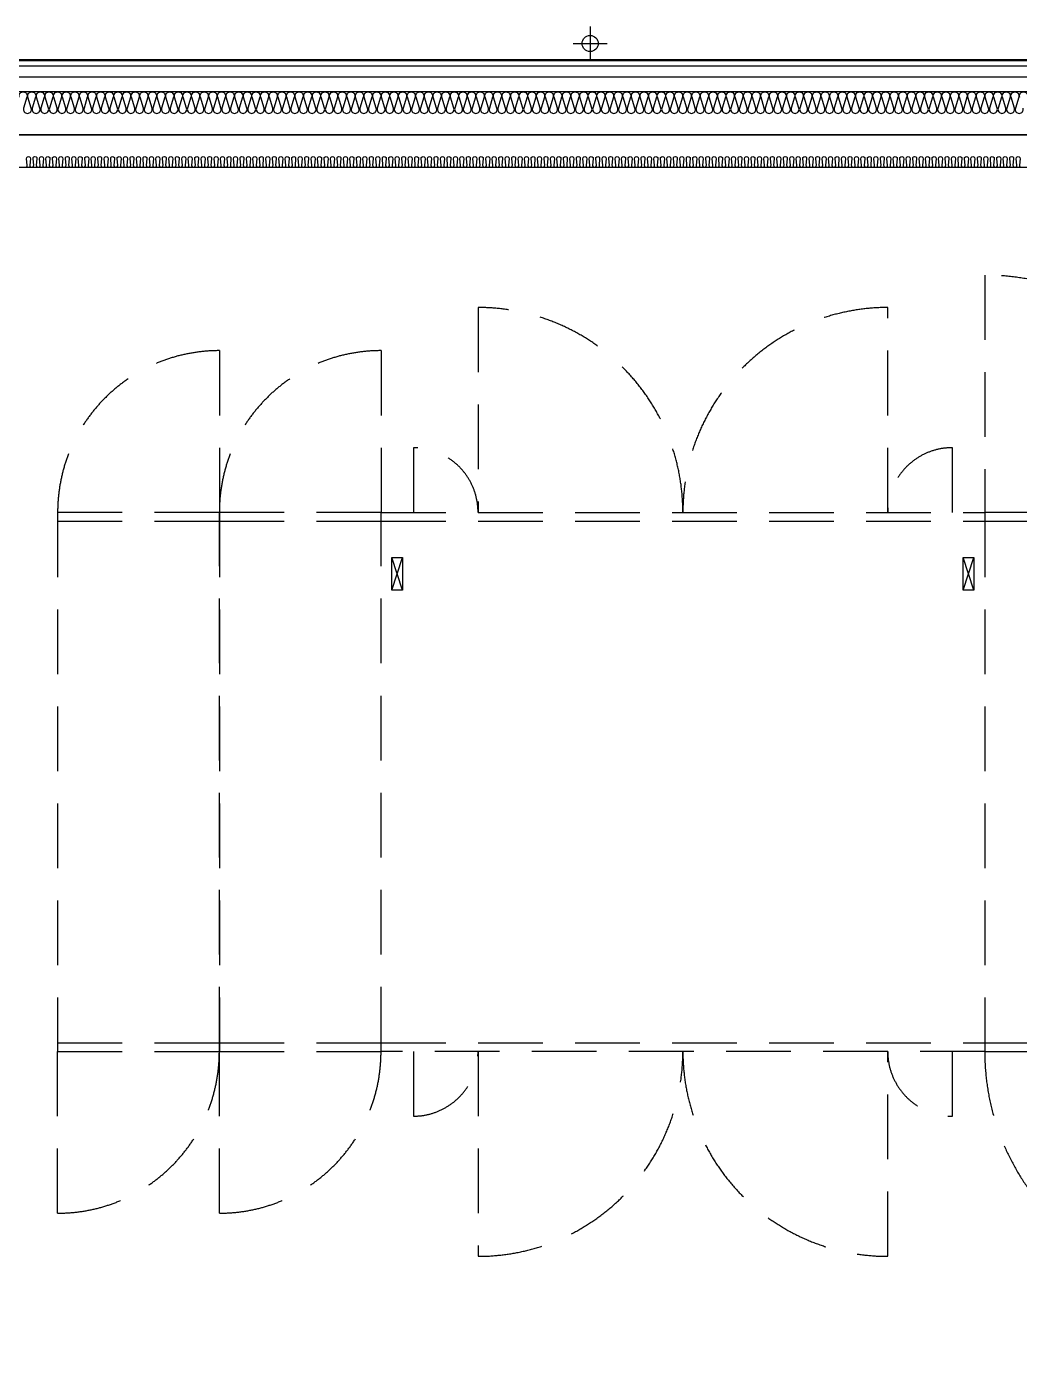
# Model space of a CAD drawing. Header units: millimetres. Extents: x -95754 to 177808, y 34455 to 149960.
# Drawn here: x 124959 to 129565, y 117373 to 123508 of the extents above; entities that cross this region are included whole.
import ezdxf

# ---------------------------------------------------------------- set-up
doc = ezdxf.new("R2010")
doc.units = ezdxf.units.MM
doc.header["$LTSCALE"] = 300
doc.linetypes.add('H1', pattern=[1.5, 1, -0.5])
for name, color, linetype in [('------00 Switch Gear', 8, 'Continuous'), ('A-ETC-전기', 253, 'H1'), ('A-지붕바닥', 251, 'Continuous'), ('A-하지철물', 55, 'Continuous'), ('ISL', 251, 'Continuous'), ('복합판넬', 6, 'Continuous'), ('우수계획', 7, 'Continuous')]:
    doc.layers.add(name, color=color, linetype=linetype)
doc.layers.add('A-ETC-AREA', color=21, linetype='Continuous', plot=False)

# ---------------------------------------------------------------- blocks, each defined once
blk = doc.blocks.new('A$C4ff37237')
at = {"layer": '우수계획', "color": 1}
for p, q in [((79.2, 158.3, 0), (79.2, 0, 0)), ((0, 79.2, 0), (158.3, 79.2, 0))]:
    blk.add_line(p, q, dxfattribs=at)
at = {"layer": '우수계획', "color": 6, "lineweight": -3}
blk.add_circle((79.2, 79.2, 0), 37.5, dxfattribs=at)
blk = doc.blocks.new('1100X2500')
at = {"layer": 'A-ETC-전기'}
for p, q in [((-2460, 1100), (-2460, 0)), ((1100, 1100), (-42, 1100)), ((-40, 1100), (-40, 0)), ((-3600, 0), (-2458, 0))]:
    blk.add_line(p, q, dxfattribs=at)
at = {"layer": 'A-ETC-전기', "elevation": 0}
blk.add_lwpolyline([(-2500, 1100), (-2500, 0), (0, 0), (0, 1100)], close=True, dxfattribs=at)
at = {"layer": 'A-ETC-전기'}
for centre, start, end in [((-2500, 0), 90, 180), ((0, 1100), 270, 0)]:
    blk.add_arc(centre, 1100, start, end, dxfattribs=at)
blk = doc.blocks.new('750X2500')
at = {"layer": 'A-ETC-전기'}
for p, q in [((-3250, 750), (-2458, 750)), ((-2460, 750), (-2460, 0)), ((-40, 750), (-40, 0)), ((750, 0), (-42, 0))]:
    blk.add_line(p, q, dxfattribs=at)
blk.add_lwpolyline([(-2500, 750), (-2500, 0), (0, 0), (0, 750)], close=True, dxfattribs=at)
for centre, start, end in [((-2500, 750), 180, 270), ((0, 0), 0, 90)]:
    blk.add_arc(centre, 750, start, end, dxfattribs=at)

msp = doc.modelspace()

# ---------------------------------------------------------------- linework, layer by layer
at = {"layer": 'A-ETC-AREA'}
for points in [[(109303.6, 107505), (145803.6, 107505), (145803.6, 123005), (109303.6, 123005)], [(109303.6, 123005), (136703.6, 123005), (136703.6, 111105), (109303.6, 111105)]]:
    msp.add_lwpolyline(points, close=True, dxfattribs=at)
at = {"layer": 'A-ETC-전기'}
for p, q in [((126603.6, 121214.8), (129403.6, 121214.8)), ((126653.6, 120894.8), (126703.6, 121044.8)), ((126703.6, 120894.8), (126653.6, 121044.8)), ((129303.6, 120894.8), (129353.6, 121044.8)), ((129353.6, 120894.8), (129303.6, 121044.8)), ((126603.6, 118794.8), (129403.6, 118794.8))]:
    msp.add_line(p, q, dxfattribs=at)
at = {"layer": 'A-ETC-전기', "elevation": 0}
for points in [[(129253.6, 121254.8), (129253.6, 121554.8, 0.414214), (128953.6, 121254.8), (128953.6, 122204.8, 0.414214), (128003.6, 121254.8, 0.414214), (127053.6, 122204.8), (127053.6, 121254.8, 0.414214), (126753.6, 121554.8), (126753.6, 121254.8)], [(126753.6, 118754.8), (126753.6, 118454.8, 0.414214), (127053.6, 118754.8), (127053.6, 117804.8, 0.414214), (128003.6, 118754.8, 0.414214), (128953.6, 117804.8), (128953.6, 118754.8, 0.414214), (129253.6, 118454.8), (129253.6, 118754.8)]]:
    msp.add_lwpolyline(points, format="xyb", dxfattribs=at)
for points in [[(126603.6, 121254.8), (129403.6, 121254.8), (129403.6, 118754.8), (126603.6, 118754.8)], [(126653.6, 121044.8), (126703.6, 121044.8), (126703.6, 120894.8), (126653.6, 120894.8)], [(129303.6, 121044.8), (129353.6, 121044.8), (129353.6, 120894.8), (129303.6, 120894.8)]]:
    msp.add_lwpolyline(points, close=True, dxfattribs=at)
at = {"layer": 'A-하지철물'}
for points in [[(108983.6, 122950), (108983.6, 123325), (131898.6, 123325)], [(109033.6, 122950), (109033.6, 123275), (131898.6, 123275)]]:
    msp.add_lwpolyline(points, dxfattribs=at)
at = {"layer": 'ISL', "elevation": 0}
for points in [[(131948.6, 123205), (109103.6, 123205)], [(109453.6, 118665), (109453.6, 122855), (112753.6, 122855), (112753.6, 122355), (113553.6, 122355), (113553.6, 122855), (121303.6, 122855), (121303.6, 121855), (123853.6, 121855), (123853.6, 122355), (124353.6, 122355), (124353.6, 122855), (134353.6, 122855), (134353.6, 122355), (135153.6, 122355), (135153.6, 122855), (136553.6, 122855), (136553.6, 118455)]]:
    msp.add_lwpolyline(points, dxfattribs=at)
for points in [[(124925.9, 123180.8, -1.372593), (124961.3, 123180.8), (124945.9, 123129.3, 0.509267), (124963.6, 123105, 0.509267), (124981.3, 123129.3), (124965.9, 123180.8, -1.372593), (125001.3, 123180.8), (124985.9, 123129.3, 0.509267), (125003.6, 123105, 0.509267), (125021.3, 123129.3), (125005.9, 123180.8, -1.372593), (125041.3, 123180.8), (125025.9, 123129.3, 0.509267), (125043.6, 123105, 0.509267), (125061.3, 123129.3), (125045.9, 123180.8, -1.372593), (125081.3, 123180.8), (125065.9, 123129.3, 0.509267), (125083.6, 123105, 0.509267), (125101.3, 123129.3), (125085.9, 123180.8, -1.372593), (125121.3, 123180.8), (125105.9, 123129.3, 0.509267), (125123.6, 123105, 0.509267), (125141.3, 123129.3), (125125.9, 123180.8, -1.372593), (125161.3, 123180.8), (125145.9, 123129.3, 0.509267), (125163.6, 123105, 0.509267), (125181.3, 123129.3), (125165.9, 123180.8, -1.372593), (125201.3, 123180.8), (125185.9, 123129.3, 0.509267), (125203.6, 123105, 0.509267), (125221.3, 123129.3), (125205.9, 123180.8, -1.372593), (125241.3, 123180.8), (125225.9, 123129.3, 0.509267), (125243.6, 123105, 0.509267), (125261.3, 123129.3), (125245.9, 123180.8, -1.372593), (125281.3, 123180.8), (125265.9, 123129.3, 0.509267), (125283.6, 123105, 0.509267), (125301.3, 123129.3), (125285.9, 123180.8, -1.372593), (125321.3, 123180.8), (125305.9, 123129.3, 0.509267), (125323.6, 123105, 0.509267), (125341.3, 123129.3), (125325.9, 123180.8, -1.372593), (125361.3, 123180.8), (125345.9, 123129.3, 0.509267), (125363.6, 123105, 0.509267), (125381.3, 123129.3), (125365.9, 123180.8, -1.372593), (125401.3, 123180.8), (125385.9, 123129.3, 0.509267), (125403.6, 123105, 0.509267), (125421.3, 123129.3), (125405.9, 123180.8, -1.372593), (125441.3, 123180.8), (125425.9, 123129.3, 0.509267), (125443.6, 123105, 0.509267), (125461.3, 123129.3), (125445.9, 123180.8, -1.372593), (125481.3, 123180.8), (125465.9, 123129.3, 0.509267), (125483.6, 123105, 0.509267), (125501.3, 123129.3), (125485.9, 123180.8, -1.372593), (125521.3, 123180.8), (125505.9, 123129.3, 0.509267), (125523.6, 123105, 0.509267), (125541.3, 123129.3), (125525.9, 123180.8, -1.372593), (125561.3, 123180.8), (125545.9, 123129.3, 0.509267), (125563.6, 123105, 0.509267), (125581.3, 123129.3), (125565.9, 123180.8, -1.372593), (125601.3, 123180.8), (125585.9, 123129.3, 0.509267), (125603.6, 123105, 0.509267), (125621.3, 123129.3), (125605.9, 123180.8, -1.372593), (125641.3, 123180.8), (125625.9, 123129.3, 0.509267), (125643.6, 123105, 0.509267), (125661.3, 123129.3), (125645.9, 123180.8, -1.372593), (125681.3, 123180.8), (125665.9, 123129.3, 0.509267), (125683.6, 123105, 0.509267), (125701.3, 123129.3), (125685.9, 123180.8, -1.372593), (125721.3, 123180.8), (125705.9, 123129.3, 0.509267), (125723.6, 123105, 0.509267), (125741.3, 123129.3), (125725.9, 123180.8, -1.372593), (125761.3, 123180.8), (125745.9, 123129.3, 0.509267), (125763.6, 123105, 0.509267), (125781.3, 123129.3), (125765.9, 123180.8, -1.372593), (125801.3, 123180.8), (125785.9, 123129.3, 0.509267), (125803.6, 123105, 0.509267), (125821.3, 123129.3), (125805.9, 123180.8, -1.372593), (125841.3, 123180.8), (125825.9, 123129.3, 0.509267), (125843.6, 123105, 0.509267), (125861.3, 123129.3), (125845.9, 123180.8, -1.372593), (125881.3, 123180.8), (125865.9, 123129.3, 0.509267), (125883.6, 123105, 0.509267), (125901.3, 123129.3), (125885.9, 123180.8, -1.372593), (125921.3, 123180.8), (125905.9, 123129.3, 0.509267), (125923.6, 123105, 0.509267), (125941.3, 123129.3), (125925.9, 123180.8, -1.372593), (125961.3, 123180.8), (125945.9, 123129.3, 0.509267), (125963.6, 123105, 0.509267), (125981.3, 123129.3), (125965.9, 123180.8, -1.372593), (126001.3, 123180.8), (125985.9, 123129.3, 0.509267), (126003.6, 123105, 0.509267), (126021.3, 123129.3), (126005.9, 123180.8, -1.372593), (126041.3, 123180.8), (126025.9, 123129.3, 0.509267), (126043.6, 123105, 0.509267), (126061.3, 123129.3), (126045.9, 123180.8, -1.372593), (126081.3, 123180.8), (126065.9, 123129.3, 0.509267), (126083.6, 123105, 0.509267), (126101.3, 123129.3), (126085.9, 123180.8, -1.372593), (126121.3, 123180.8), (126105.9, 123129.3, 0.509267), (126123.6, 123105, 0.509267), (126141.3, 123129.3), (126125.9, 123180.8, -1.372593), (126161.3, 123180.8), (126145.9, 123129.3, 0.509267), (126163.6, 123105, 0.509267), (126181.3, 123129.3), (126165.9, 123180.8, -1.372593), (126201.3, 123180.8), (126185.9, 123129.3, 0.509267), (126203.6, 123105, 0.509267), (126221.3, 123129.3), (126205.9, 123180.8, -1.372593), (126241.3, 123180.8), (126225.9, 123129.3, 0.509267), (126243.6, 123105, 0.509267), (126261.3, 123129.3), (126245.9, 123180.8, -1.372593), (126281.3, 123180.8), (126265.9, 123129.3, 0.509267), (126283.6, 123105, 0.509267), (126301.3, 123129.3), (126285.9, 123180.8, -1.372593), (126321.3, 123180.8), (126305.9, 123129.3, 0.509267), (126323.6, 123105, 0.509267), (126341.3, 123129.3), (126325.9, 123180.8, -1.372593), (126361.3, 123180.8), (126345.9, 123129.3, 0.509267), (126363.6, 123105, 0.509267), (126381.3, 123129.3), (126365.9, 123180.8, -1.372593), (126401.3, 123180.8), (126385.9, 123129.3, 0.509267), (126403.6, 123105, 0.509267), (126421.3, 123129.3), (126405.9, 123180.8, -1.372593), (126441.3, 123180.8), (126425.9, 123129.3, 0.509267), (126443.6, 123105, 0.509267), (126461.3, 123129.3), (126445.9, 123180.8, -1.372593), (126481.3, 123180.8), (126465.9, 123129.3, 0.509267), (126483.6, 123105, 0.509267), (126501.3, 123129.3), (126485.9, 123180.8, -1.372593), (126521.3, 123180.8), (126505.9, 123129.3, 0.509267), (126523.6, 123105, 0.509267), (126541.3, 123129.3), (126525.9, 123180.8, -1.372593), (126561.3, 123180.8), (126545.9, 123129.3, 0.509267), (126563.6, 123105, 0.509267), (126581.3, 123129.3), (126565.9, 123180.8, -1.372593), (126601.3, 123180.8), (126585.9, 123129.3, 0.509267), (126603.6, 123105, 0.509267), (126621.3, 123129.3), (126605.9, 123180.8, -1.372593), (126641.3, 123180.8), (126625.9, 123129.3, 0.509267), (126643.6, 123105, 0.509267), (126661.3, 123129.3), (126645.9, 123180.8, -1.372593), (126681.3, 123180.8), (126665.9, 123129.3, 0.509267), (126683.6, 123105, 0.509267), (126701.3, 123129.3), (126685.9, 123180.8, -1.372593), (126721.3, 123180.8), (126705.9, 123129.3, 0.509267), (126723.6, 123105, 0.509267), (126741.3, 123129.3), (126725.9, 123180.8, -1.372593), (126761.3, 123180.8), (126745.9, 123129.3, 0.509267), (126763.6, 123105, 0.509267), (126781.3, 123129.3), (126765.9, 123180.8, -1.372593), (126801.3, 123180.8), (126785.9, 123129.3, 0.509267), (126803.6, 123105, 0.509267), (126821.3, 123129.3), (126805.9, 123180.8, -1.372593), (126841.3, 123180.8), (126825.9, 123129.3, 0.509267), (126843.6, 123105, 0.509267), (126861.3, 123129.3), (126845.9, 123180.8, -1.372593), (126881.3, 123180.8), (126865.9, 123129.3, 0.509267), (126883.6, 123105, 0.509267), (126901.3, 123129.3), (126885.9, 123180.8, -1.372593), (126921.3, 123180.8), (126905.9, 123129.3, 0.509267), (126923.6, 123105, 0.509267), (126941.3, 123129.3), (126925.9, 123180.8, -1.372593), (126961.3, 123180.8), (126945.9, 123129.3, 0.509267), (126963.6, 123105, 0.509267), (126981.3, 123129.3), (126965.9, 123180.8, -1.372593), (127001.3, 123180.8), (126985.9, 123129.3, 0.509267), (127003.6, 123105, 0.509267), (127021.3, 123129.3), (127005.9, 123180.8, -1.372593), (127041.3, 123180.8), (127025.9, 123129.3, 0.509267), (127043.6, 123105, 0.509267), (127061.3, 123129.3), (127045.9, 123180.8, -1.372593), (127081.3, 123180.8), (127065.9, 123129.3, 0.509267), (127083.6, 123105, 0.509267), (127101.3, 123129.3), (127085.9, 123180.8, -1.372593), (127121.3, 123180.8), (127105.9, 123129.3, 0.509267), (127123.6, 123105, 0.509267), (127141.3, 123129.3), (127125.9, 123180.8, -1.372593), (127161.3, 123180.8), (127145.9, 123129.3, 0.509267), (127163.6, 123105, 0.509267), (127181.3, 123129.3), (127165.9, 123180.8, -1.372593), (127201.3, 123180.8), (127185.9, 123129.3, 0.509267), (127203.6, 123105, 0.509267), (127221.3, 123129.3), (127205.9, 123180.8, -1.372593), (127241.3, 123180.8), (127225.9, 123129.3, 0.509267), (127243.6, 123105, 0.509267), (127261.3, 123129.3), (127245.9, 123180.8, -1.372593), (127281.3, 123180.8), (127265.9, 123129.3, 0.509267), (127283.6, 123105, 0.509267), (127301.3, 123129.3), (127285.9, 123180.8, -1.372593), (127321.3, 123180.8), (127305.9, 123129.3, 0.509267), (127323.6, 123105, 0.509267), (127341.3, 123129.3), (127325.9, 123180.8, -1.372593), (127361.3, 123180.8), (127345.9, 123129.3, 0.509267), (127363.6, 123105, 0.509267), (127381.3, 123129.3), (127365.9, 123180.8, -1.372593), (127401.3, 123180.8), (127385.9, 123129.3, 0.509267), (127403.6, 123105, 0.509267), (127421.3, 123129.3), (127405.9, 123180.8, -1.372593), (127441.3, 123180.8), (127425.9, 123129.3, 0.509267), (127443.6, 123105, 0.509267), (127461.3, 123129.3), (127445.9, 123180.8, -1.372593), (127481.3, 123180.8), (127465.9, 123129.3, 0.509267), (127483.6, 123105, 0.509267), (127501.3, 123129.3), (127485.9, 123180.8, -1.372593), (127521.3, 123180.8), (127505.9, 123129.3, 0.509267), (127523.6, 123105, 0.509267), (127541.3, 123129.3), (127525.9, 123180.8, -1.372593), (127561.3, 123180.8), (127545.9, 123129.3, 0.509267), (127563.6, 123105, 0.509267), (127581.3, 123129.3), (127565.9, 123180.8, -1.372593), (127601.3, 123180.8), (127585.9, 123129.3, 0.509267), (127603.6, 123105, 0.509267), (127621.3, 123129.3), (127605.9, 123180.8, -1.372593), (127641.3, 123180.8), (127625.9, 123129.3, 0.509267), (127643.6, 123105, 0.509267), (127661.3, 123129.3), (127645.9, 123180.8, -1.372593), (127681.3, 123180.8), (127665.9, 123129.3, 0.509267), (127683.6, 123105, 0.509267), (127701.3, 123129.3), (127685.9, 123180.8, -1.372593), (127721.3, 123180.8), (127705.9, 123129.3, 0.509267), (127723.6, 123105, 0.509267), (127741.3, 123129.3), (127725.9, 123180.8, -1.372593), (127761.3, 123180.8), (127745.9, 123129.3, 0.509267), (127763.6, 123105, 0.509267), (127781.3, 123129.3), (127765.9, 123180.8, -1.372593), (127801.3, 123180.8), (127785.9, 123129.3, 0.509267), (127803.6, 123105, 0.509267), (127821.3, 123129.3), (127805.9, 123180.8, -1.372593), (127841.3, 123180.8), (127825.9, 123129.3, 0.509267), (127843.6, 123105, 0.509267), (127861.3, 123129.3), (127845.9, 123180.8, -1.372593), (127881.3, 123180.8), (127865.9, 123129.3, 0.509267), (127883.6, 123105, 0.509267), (127901.3, 123129.3), (127885.9, 123180.8, -1.372593), (127921.3, 123180.8), (127905.9, 123129.3, 0.509267), (127923.6, 123105, 0.509267), (127941.3, 123129.3), (127925.9, 123180.8, -1.372593), (127961.3, 123180.8), (127945.9, 123129.3, 0.509267), (127963.6, 123105, 0.509267), (127981.3, 123129.3), (127965.9, 123180.8, -1.372593), (128001.3, 123180.8), (127985.9, 123129.3, 0.509267), (128003.6, 123105, 0.509267), (128021.3, 123129.3), (128005.9, 123180.8, -1.372593), (128041.3, 123180.8), (128025.9, 123129.3, 0.509267), (128043.6, 123105, 0.509267), (128061.3, 123129.3), (128045.9, 123180.8, -1.372593), (128081.3, 123180.8), (128065.9, 123129.3, 0.509267), (128083.6, 123105, 0.509267), (128101.3, 123129.3), (128085.9, 123180.8, -1.372593), (128121.3, 123180.8), (128105.9, 123129.3, 0.509267), (128123.6, 123105, 0.509267), (128141.3, 123129.3), (128125.9, 123180.8, -1.372593), (128161.3, 123180.8), (128145.9, 123129.3, 0.509267), (128163.6, 123105, 0.509267), (128181.3, 123129.3), (128165.9, 123180.8, -1.372593), (128201.3, 123180.8), (128185.9, 123129.3, 0.509267), (128203.6, 123105, 0.509267), (128221.3, 123129.3), (128205.9, 123180.8, -1.372593), (128241.3, 123180.8), (128225.9, 123129.3, 0.509267), (128243.6, 123105, 0.509267), (128261.3, 123129.3), (128245.9, 123180.8, -1.372593), (128281.3, 123180.8), (128265.9, 123129.3, 0.509267), (128283.6, 123105, 0.509267), (128301.3, 123129.3), (128285.9, 123180.8, -1.372593), (128321.3, 123180.8), (128305.9, 123129.3, 0.509267), (128323.6, 123105, 0.509267), (128341.3, 123129.3), (128325.9, 123180.8, -1.372593), (128361.3, 123180.8), (128345.9, 123129.3, 0.509267), (128363.6, 123105, 0.509267), (128381.3, 123129.3), (128365.9, 123180.8, -1.372593), (128401.3, 123180.8), (128385.9, 123129.3, 0.509267), (128403.6, 123105, 0.509267), (128421.3, 123129.3), (128405.9, 123180.8, -1.372593), (128441.3, 123180.8), (128425.9, 123129.3, 0.509267), (128443.6, 123105, 0.509267), (128461.3, 123129.3), (128445.9, 123180.8, -1.372593), (128481.3, 123180.8), (128465.9, 123129.3, 0.509267), (128483.6, 123105, 0.509267), (128501.3, 123129.3), (128485.9, 123180.8, -1.372593), (128521.3, 123180.8), (128505.9, 123129.3, 0.509267), (128523.6, 123105, 0.509267), (128541.3, 123129.3), (128525.9, 123180.8, -1.372593), (128561.3, 123180.8), (128545.9, 123129.3, 0.509267), (128563.6, 123105, 0.509267), (128581.3, 123129.3), (128565.9, 123180.8, -1.372593), (128601.3, 123180.8), (128585.9, 123129.3, 0.509267), (128603.6, 123105, 0.509267), (128621.3, 123129.3), (128605.9, 123180.8, -1.372593), (128641.3, 123180.8), (128625.9, 123129.3, 0.509267), (128643.6, 123105, 0.509267), (128661.3, 123129.3), (128645.9, 123180.8, -1.372593), (128681.3, 123180.8), (128665.9, 123129.3, 0.509267), (128683.6, 123105, 0.509267), (128701.3, 123129.3), (128685.9, 123180.8, -1.372593), (128721.3, 123180.8), (128705.9, 123129.3, 0.509267), (128723.6, 123105, 0.509267), (128741.3, 123129.3), (128725.9, 123180.8, -1.372593), (128761.3, 123180.8), (128745.9, 123129.3, 0.509267), (128763.6, 123105, 0.509267), (128781.3, 123129.3), (128765.9, 123180.8, -1.372593), (128801.3, 123180.8), (128785.9, 123129.3, 0.509267), (128803.6, 123105, 0.509267), (128821.3, 123129.3), (128805.9, 123180.8, -1.372593), (128841.3, 123180.8), (128825.9, 123129.3, 0.509267), (128843.6, 123105, 0.509267), (128861.3, 123129.3), (128845.9, 123180.8, -1.372593), (128881.3, 123180.8), (128865.9, 123129.3, 0.509267), (128883.6, 123105, 0.509267), (128901.3, 123129.3), (128885.9, 123180.8, -1.372593), (128921.3, 123180.8), (128905.9, 123129.3, 0.509267), (128923.6, 123105, 0.509267), (128941.3, 123129.3), (128925.9, 123180.8, -1.372593), (128961.3, 123180.8), (128945.9, 123129.3, 0.509267), (128963.6, 123105, 0.509267), (128981.3, 123129.3), (128965.9, 123180.8, -1.372593), (129001.3, 123180.8), (128985.9, 123129.3, 0.509267), (129003.6, 123105, 0.509267), (129021.3, 123129.3), (129005.9, 123180.8, -1.372593), (129041.3, 123180.8), (129025.9, 123129.3, 0.509267), (129043.6, 123105, 0.509267), (129061.3, 123129.3), (129045.9, 123180.8, -1.372593), (129081.3, 123180.8), (129065.9, 123129.3, 0.509267), (129083.6, 123105, 0.509267), (129101.3, 123129.3), (129085.9, 123180.8, -1.372593), (129121.3, 123180.8), (129105.9, 123129.3, 0.509267), (129123.6, 123105, 0.509267), (129141.3, 123129.3), (129125.9, 123180.8, -1.372593), (129161.3, 123180.8), (129145.9, 123129.3, 0.509267), (129163.6, 123105, 0.509267), (129181.3, 123129.3), (129165.9, 123180.8, -1.372593), (129201.3, 123180.8), (129185.9, 123129.3, 0.509267), (129203.6, 123105, 0.509267), (129221.3, 123129.3), (129205.9, 123180.8, -1.372593), (129241.3, 123180.8), (129225.9, 123129.3, 0.509267), (129243.6, 123105, 0.509267), (129261.3, 123129.3), (129245.9, 123180.8, -1.372593), (129281.3, 123180.8), (129265.9, 123129.3, 0.509267), (129283.6, 123105, 0.509267), (129301.3, 123129.3), (129285.9, 123180.8, -1.372593), (129321.3, 123180.8), (129305.9, 123129.3, 0.509267), (129323.6, 123105, 0.509267), (129341.3, 123129.3), (129325.9, 123180.8, -1.372593), (129361.3, 123180.8), (129345.9, 123129.3, 0.509267), (129363.6, 123105, 0.509267), (129381.3, 123129.3), (129365.9, 123180.8, -1.372593), (129401.3, 123180.8), (129385.9, 123129.3, 0.509267), (129403.6, 123105, 0.509267), (129421.3, 123129.3), (129405.9, 123180.8, -1.372593), (129441.3, 123180.8), (129425.9, 123129.3, 0.509267), (129443.6, 123105, 0.509267), (129461.3, 123129.3), (129445.9, 123180.8, -1.372593), (129481.3, 123180.8), (129465.9, 123129.3, 0.509267), (129483.6, 123105, 0.509267), (129501.3, 123129.3), (129485.9, 123180.8, -1.372593), (129521.3, 123180.8), (129505.9, 123129.3, 0.509267), (129523.6, 123105, 0.509267), (129541.3, 123129.3), (129525.9, 123180.8, -1.372593), (129561.3, 123180.8), (129545.9, 123129.3, 0.509267), (129563.6, 123105, 0.509267), (129581.3, 123129.3)], [(129565.9, 123180.8, -1.372593), (129601.3, 123180.8)], [(124953.6, 122855, 0.44469), (124962.6, 122865), (124959.6, 122895, -1.108889), (124977.6, 122895), (124974.6, 122865, 0.44469), (124983.6, 122855, 0.44469), (124992.6, 122865), (124989.6, 122895, -1.108889), (125007.6, 122895), (125004.6, 122865, 0.44469), (125013.6, 122855, 0.44469), (125022.6, 122865), (125019.6, 122895, -1.108889), (125037.6, 122895), (125034.6, 122865, 0.44469), (125043.6, 122855, 0.44469), (125052.6, 122865), (125049.6, 122895, -1.108889), (125067.6, 122895), (125064.6, 122865, 0.44469), (125073.6, 122855, 0.44469), (125082.6, 122865), (125079.6, 122895, -1.108889), (125097.6, 122895), (125094.6, 122865, 0.44469), (125103.6, 122855, 0.44469), (125112.6, 122865), (125109.6, 122895, -1.108889), (125127.6, 122895), (125124.6, 122865, 0.44469), (125133.6, 122855, 0.44469), (125142.6, 122865), (125139.6, 122895, -1.108889), (125157.6, 122895), (125154.6, 122865, 0.44469), (125163.6, 122855, 0.44469), (125172.6, 122865), (125169.6, 122895, -1.108889), (125187.6, 122895), (125184.6, 122865, 0.44469), (125193.6, 122855, 0.44469), (125202.6, 122865), (125199.6, 122895, -1.108889), (125217.6, 122895), (125214.6, 122865, 0.44469), (125223.6, 122855, 0.44469), (125232.6, 122865), (125229.6, 122895, -1.108889), (125247.6, 122895), (125244.6, 122865, 0.44469), (125253.6, 122855, 0.44469), (125262.6, 122865), (125259.6, 122895, -1.108889), (125277.6, 122895), (125274.6, 122865, 0.44469), (125283.6, 122855, 0.44469), (125292.6, 122865), (125289.6, 122895, -1.108889), (125307.6, 122895), (125304.6, 122865, 0.44469), (125313.6, 122855, 0.44469), (125322.6, 122865), (125319.6, 122895, -1.108889), (125337.6, 122895), (125334.6, 122865, 0.44469), (125343.6, 122855, 0.44469), (125352.6, 122865), (125349.6, 122895, -1.108889), (125367.6, 122895), (125364.6, 122865, 0.44469), (125373.6, 122855, 0.44469), (125382.6, 122865), (125379.6, 122895, -1.108889), (125397.6, 122895), (125394.6, 122865, 0.44469), (125403.6, 122855, 0.44469), (125412.6, 122865), (125409.6, 122895, -1.108889), (125427.6, 122895), (125424.6, 122865, 0.44469), (125433.6, 122855, 0.44469), (125442.6, 122865), (125439.6, 122895, -1.108889), (125457.6, 122895), (125454.6, 122865, 0.44469), (125463.6, 122855, 0.44469), (125472.6, 122865), (125469.6, 122895, -1.108889), (125487.6, 122895), (125484.6, 122865, 0.44469), (125493.6, 122855, 0.44469), (125502.6, 122865), (125499.6, 122895, -1.108889), (125517.6, 122895), (125514.6, 122865, 0.44469), (125523.6, 122855, 0.44469), (125532.6, 122865), (125529.6, 122895, -1.108889), (125547.6, 122895), (125544.6, 122865, 0.44469), (125553.6, 122855, 0.44469), (125562.6, 122865), (125559.6, 122895, -1.108889), (125577.6, 122895), (125574.6, 122865, 0.44469), (125583.6, 122855, 0.44469), (125592.6, 122865), (125589.6, 122895, -1.108889), (125607.6, 122895), (125604.6, 122865, 0.44469), (125613.6, 122855, 0.44469), (125622.6, 122865), (125619.6, 122895, -1.108889), (125637.6, 122895), (125634.6, 122865, 0.44469), (125643.6, 122855, 0.44469), (125652.6, 122865), (125649.6, 122895, -1.108889), (125667.6, 122895), (125664.6, 122865, 0.44469), (125673.6, 122855, 0.44469), (125682.6, 122865), (125679.6, 122895, -1.108889), (125697.6, 122895), (125694.6, 122865, 0.44469), (125703.6, 122855, 0.44469), (125712.6, 122865), (125709.6, 122895, -1.108889), (125727.6, 122895), (125724.6, 122865, 0.44469), (125733.6, 122855, 0.44469), (125742.6, 122865), (125739.6, 122895, -1.108889), (125757.6, 122895), (125754.6, 122865, 0.44469), (125763.6, 122855, 0.44469), (125772.6, 122865), (125769.6, 122895, -1.108889), (125787.6, 122895), (125784.6, 122865, 0.44469), (125793.6, 122855, 0.44469), (125802.6, 122865), (125799.6, 122895, -1.108889), (125817.6, 122895), (125814.6, 122865, 0.44469), (125823.6, 122855, 0.44469), (125832.6, 122865), (125829.6, 122895, -1.108889), (125847.6, 122895), (125844.6, 122865, 0.44469), (125853.6, 122855, 0.44469), (125862.6, 122865), (125859.6, 122895, -1.108889), (125877.6, 122895), (125874.6, 122865, 0.44469), (125883.6, 122855, 0.44469), (125892.6, 122865), (125889.6, 122895, -1.108889), (125907.6, 122895), (125904.6, 122865, 0.44469), (125913.6, 122855, 0.44469), (125922.6, 122865), (125919.6, 122895, -1.108889), (125937.6, 122895), (125934.6, 122865, 0.44469), (125943.6, 122855, 0.44469), (125952.6, 122865), (125949.6, 122895, -1.108889), (125967.6, 122895), (125964.6, 122865, 0.44469), (125973.6, 122855, 0.44469), (125982.6, 122865), (125979.6, 122895, -1.108889), (125997.6, 122895), (125994.6, 122865, 0.44469), (126003.6, 122855, 0.44469), (126012.6, 122865), (126009.6, 122895, -1.108889), (126027.6, 122895), (126024.6, 122865, 0.44469), (126033.6, 122855, 0.44469), (126042.6, 122865), (126039.6, 122895, -1.108889), (126057.6, 122895), (126054.6, 122865, 0.44469), (126063.6, 122855, 0.44469), (126072.6, 122865), (126069.6, 122895, -1.108889), (126087.6, 122895), (126084.6, 122865, 0.44469), (126093.6, 122855, 0.44469), (126102.6, 122865), (126099.6, 122895, -1.108889), (126117.6, 122895), (126114.6, 122865, 0.44469), (126123.6, 122855, 0.44469), (126132.6, 122865), (126129.6, 122895, -1.108889), (126147.6, 122895), (126144.6, 122865, 0.44469), (126153.6, 122855, 0.44469), (126162.6, 122865), (126159.6, 122895, -1.108889), (126177.6, 122895), (126174.6, 122865, 0.44469), (126183.6, 122855, 0.44469), (126192.6, 122865), (126189.6, 122895, -1.108889), (126207.6, 122895), (126204.6, 122865, 0.44469), (126213.6, 122855, 0.44469), (126222.6, 122865), (126219.6, 122895, -1.108889), (126237.6, 122895), (126234.6, 122865, 0.44469), (126243.6, 122855, 0.44469), (126252.6, 122865), (126249.6, 122895, -1.108889), (126267.6, 122895), (126264.6, 122865, 0.44469), (126273.6, 122855, 0.44469), (126282.6, 122865), (126279.6, 122895, -1.108889), (126297.6, 122895), (126294.6, 122865, 0.44469), (126303.6, 122855, 0.44469), (126312.6, 122865), (126309.6, 122895, -1.108889), (126327.6, 122895), (126324.6, 122865, 0.44469), (126333.6, 122855, 0.44469), (126342.6, 122865), (126339.6, 122895, -1.108889), (126357.6, 122895), (126354.6, 122865, 0.44469), (126363.6, 122855, 0.44469), (126372.6, 122865), (126369.6, 122895, -1.108889), (126387.6, 122895), (126384.6, 122865, 0.44469), (126393.6, 122855, 0.44469), (126402.6, 122865), (126399.6, 122895, -1.108889), (126417.6, 122895), (126414.6, 122865, 0.44469), (126423.6, 122855, 0.44469), (126432.6, 122865), (126429.6, 122895, -1.108889), (126447.6, 122895), (126444.6, 122865, 0.44469), (126453.6, 122855, 0.44469), (126462.6, 122865), (126459.6, 122895, -1.108889), (126477.6, 122895), (126474.6, 122865, 0.44469), (126483.6, 122855, 0.44469), (126492.6, 122865), (126489.6, 122895, -1.108889), (126507.6, 122895), (126504.6, 122865, 0.44469), (126513.6, 122855, 0.44469), (126522.6, 122865), (126519.6, 122895, -1.108889), (126537.6, 122895), (126534.6, 122865, 0.44469), (126543.6, 122855, 0.44469), (126552.6, 122865), (126549.6, 122895, -1.108889), (126567.6, 122895), (126564.6, 122865, 0.44469), (126573.6, 122855, 0.44469), (126582.6, 122865), (126579.6, 122895, -1.108889), (126597.6, 122895), (126594.6, 122865, 0.44469), (126603.6, 122855, 0.44469), (126612.6, 122865), (126609.6, 122895, -1.108889), (126627.6, 122895), (126624.6, 122865, 0.44469), (126633.6, 122855, 0.44469), (126642.6, 122865), (126639.6, 122895, -1.108889), (126657.6, 122895), (126654.6, 122865, 0.44469), (126663.6, 122855, 0.44469), (126672.6, 122865), (126669.6, 122895, -1.108889), (126687.6, 122895), (126684.6, 122865, 0.44469), (126693.6, 122855, 0.44469), (126702.6, 122865), (126699.6, 122895, -1.108889), (126717.6, 122895), (126714.6, 122865, 0.44469), (126723.6, 122855, 0.44469), (126732.6, 122865), (126729.6, 122895, -1.108889), (126747.6, 122895), (126744.6, 122865, 0.44469), (126753.6, 122855, 0.44469), (126762.6, 122865), (126759.6, 122895, -1.108889), (126777.6, 122895), (126774.6, 122865, 0.44469), (126783.6, 122855, 0.44469), (126792.6, 122865), (126789.6, 122895, -1.108889), (126807.6, 122895), (126804.6, 122865, 0.44469), (126813.6, 122855, 0.44469), (126822.6, 122865), (126819.6, 122895, -1.108889), (126837.6, 122895), (126834.6, 122865, 0.44469), (126843.6, 122855, 0.44469), (126852.6, 122865), (126849.6, 122895, -1.108889), (126867.6, 122895), (126864.6, 122865, 0.44469), (126873.6, 122855, 0.44469), (126882.6, 122865), (126879.6, 122895, -1.108889), (126897.6, 122895), (126894.6, 122865, 0.44469), (126903.6, 122855, 0.44469), (126912.6, 122865), (126909.6, 122895, -1.108889), (126927.6, 122895), (126924.6, 122865, 0.44469), (126933.6, 122855, 0.44469), (126942.6, 122865), (126939.6, 122895, -1.108889), (126957.6, 122895), (126954.6, 122865, 0.44469), (126963.6, 122855, 0.44469), (126972.6, 122865), (126969.6, 122895, -1.108889), (126987.6, 122895), (126984.6, 122865, 0.44469), (126993.6, 122855, 0.44469), (127002.6, 122865), (126999.6, 122895, -1.108889), (127017.6, 122895), (127014.6, 122865, 0.44469), (127023.6, 122855, 0.44469), (127032.6, 122865), (127029.6, 122895, -1.108889), (127047.6, 122895), (127044.6, 122865, 0.44469), (127053.6, 122855, 0.44469), (127062.6, 122865), (127059.6, 122895, -1.108889), (127077.6, 122895), (127074.6, 122865, 0.44469), (127083.6, 122855, 0.44469), (127092.6, 122865), (127089.6, 122895, -1.108889), (127107.6, 122895), (127104.6, 122865, 0.44469), (127113.6, 122855, 0.44469), (127122.6, 122865), (127119.6, 122895, -1.108889), (127137.6, 122895), (127134.6, 122865, 0.44469), (127143.6, 122855, 0.44469), (127152.6, 122865), (127149.6, 122895, -1.108889), (127167.6, 122895), (127164.6, 122865, 0.44469), (127173.6, 122855, 0.44469), (127182.6, 122865), (127179.6, 122895, -1.108889), (127197.6, 122895), (127194.6, 122865, 0.44469), (127203.6, 122855, 0.44469), (127212.6, 122865), (127209.6, 122895, -1.108889), (127227.6, 122895), (127224.6, 122865, 0.44469), (127233.6, 122855, 0.44469), (127242.6, 122865), (127239.6, 122895, -1.108889), (127257.6, 122895), (127254.6, 122865, 0.44469), (127263.6, 122855, 0.44469), (127272.6, 122865), (127269.6, 122895, -1.108889), (127287.6, 122895), (127284.6, 122865, 0.44469), (127293.6, 122855, 0.44469), (127302.6, 122865), (127299.6, 122895, -1.108889), (127317.6, 122895), (127314.6, 122865, 0.44469), (127323.6, 122855, 0.44469), (127332.6, 122865), (127329.6, 122895, -1.108889), (127347.6, 122895), (127344.6, 122865, 0.44469), (127353.6, 122855, 0.44469), (127362.6, 122865), (127359.6, 122895, -1.108889), (127377.6, 122895), (127374.6, 122865, 0.44469), (127383.6, 122855, 0.44469), (127392.6, 122865), (127389.6, 122895, -1.108889), (127407.6, 122895), (127404.6, 122865, 0.44469), (127413.6, 122855, 0.44469), (127422.6, 122865), (127419.6, 122895, -1.108889), (127437.6, 122895), (127434.6, 122865, 0.44469), (127443.6, 122855, 0.44469), (127452.6, 122865), (127449.6, 122895, -1.108889), (127467.6, 122895), (127464.6, 122865, 0.44469), (127473.6, 122855, 0.44469), (127482.6, 122865), (127479.6, 122895, -1.108889), (127497.6, 122895), (127494.6, 122865, 0.44469), (127503.6, 122855, 0.44469), (127512.6, 122865), (127509.6, 122895, -1.108889), (127527.6, 122895), (127524.6, 122865, 0.44469), (127533.6, 122855, 0.44469), (127542.6, 122865), (127539.6, 122895, -1.108889), (127557.6, 122895), (127554.6, 122865, 0.44469), (127563.6, 122855, 0.44469), (127572.6, 122865), (127569.6, 122895, -1.108889), (127587.6, 122895), (127584.6, 122865, 0.44469), (127593.6, 122855, 0.44469), (127602.6, 122865), (127599.6, 122895, -1.108889), (127617.6, 122895), (127614.6, 122865, 0.44469), (127623.6, 122855, 0.44469), (127632.6, 122865), (127629.6, 122895, -1.108889), (127647.6, 122895), (127644.6, 122865, 0.44469), (127653.6, 122855, 0.44469), (127662.6, 122865), (127659.6, 122895, -1.108889), (127677.6, 122895), (127674.6, 122865, 0.44469), (127683.6, 122855, 0.44469), (127692.6, 122865), (127689.6, 122895, -1.108889), (127707.6, 122895), (127704.6, 122865, 0.44469), (127713.6, 122855, 0.44469), (127722.6, 122865), (127719.6, 122895, -1.108889), (127737.6, 122895), (127734.6, 122865, 0.44469), (127743.6, 122855, 0.44469), (127752.6, 122865), (127749.6, 122895, -1.108889), (127767.6, 122895), (127764.6, 122865, 0.44469), (127773.6, 122855, 0.44469), (127782.6, 122865), (127779.6, 122895, -1.108889), (127797.6, 122895), (127794.6, 122865, 0.44469), (127803.6, 122855, 0.44469), (127812.6, 122865), (127809.6, 122895, -1.108889), (127827.6, 122895), (127824.6, 122865, 0.44469), (127833.6, 122855, 0.44469), (127842.6, 122865), (127839.6, 122895, -1.108889), (127857.6, 122895), (127854.6, 122865, 0.44469), (127863.6, 122855, 0.44469), (127872.6, 122865), (127869.6, 122895, -1.108889), (127887.6, 122895), (127884.6, 122865, 0.44469), (127893.6, 122855, 0.44469), (127902.6, 122865), (127899.6, 122895, -1.108889), (127917.6, 122895), (127914.6, 122865, 0.44469), (127923.6, 122855, 0.44469), (127932.6, 122865), (127929.6, 122895, -1.108889), (127947.6, 122895), (127944.6, 122865, 0.44469), (127953.6, 122855, 0.44469), (127962.6, 122865), (127959.6, 122895, -1.108889), (127977.6, 122895), (127974.6, 122865, 0.44469), (127983.6, 122855, 0.44469), (127992.6, 122865), (127989.6, 122895, -1.108889), (128007.6, 122895), (128004.6, 122865, 0.44469), (128013.6, 122855, 0.44469), (128022.6, 122865), (128019.6, 122895, -1.108889), (128037.6, 122895), (128034.6, 122865, 0.44469), (128043.6, 122855, 0.44469), (128052.6, 122865), (128049.6, 122895, -1.108889), (128067.6, 122895), (128064.6, 122865, 0.44469), (128073.6, 122855, 0.44469), (128082.6, 122865), (128079.6, 122895, -1.108889), (128097.6, 122895), (128094.6, 122865, 0.44469), (128103.6, 122855, 0.44469), (128112.6, 122865), (128109.6, 122895, -1.108889), (128127.6, 122895), (128124.6, 122865, 0.44469), (128133.6, 122855, 0.44469), (128142.6, 122865), (128139.6, 122895, -1.108889), (128157.6, 122895), (128154.6, 122865, 0.44469), (128163.6, 122855, 0.44469), (128172.6, 122865), (128169.6, 122895, -1.108889), (128187.6, 122895), (128184.6, 122865, 0.44469), (128193.6, 122855, 0.44469), (128202.6, 122865), (128199.6, 122895, -1.108889), (128217.6, 122895), (128214.6, 122865, 0.44469), (128223.6, 122855, 0.44469), (128232.6, 122865), (128229.6, 122895, -1.108889), (128247.6, 122895), (128244.6, 122865, 0.44469), (128253.6, 122855, 0.44469), (128262.6, 122865), (128259.6, 122895, -1.108889), (128277.6, 122895), (128274.6, 122865, 0.44469), (128283.6, 122855, 0.44469), (128292.6, 122865), (128289.6, 122895, -1.108889), (128307.6, 122895), (128304.6, 122865, 0.44469), (128313.6, 122855, 0.44469), (128322.6, 122865), (128319.6, 122895, -1.108889), (128337.6, 122895), (128334.6, 122865, 0.44469), (128343.6, 122855, 0.44469), (128352.6, 122865), (128349.6, 122895, -1.108889), (128367.6, 122895), (128364.6, 122865, 0.44469), (128373.6, 122855, 0.44469), (128382.6, 122865), (128379.6, 122895, -1.108889), (128397.6, 122895), (128394.6, 122865, 0.44469), (128403.6, 122855, 0.44469), (128412.6, 122865), (128409.6, 122895, -1.108889), (128427.6, 122895), (128424.6, 122865, 0.44469), (128433.6, 122855, 0.44469), (128442.6, 122865), (128439.6, 122895, -1.108889), (128457.6, 122895), (128454.6, 122865, 0.44469), (128463.6, 122855, 0.44469), (128472.6, 122865), (128469.6, 122895, -1.108889), (128487.6, 122895), (128484.6, 122865, 0.44469), (128493.6, 122855, 0.44469), (128502.6, 122865), (128499.6, 122895, -1.108889), (128517.6, 122895), (128514.6, 122865, 0.44469), (128523.6, 122855, 0.44469), (128532.6, 122865), (128529.6, 122895, -1.108889), (128547.6, 122895), (128544.6, 122865, 0.44469), (128553.6, 122855, 0.44469), (128562.6, 122865), (128559.6, 122895, -1.108889), (128577.6, 122895), (128574.6, 122865, 0.44469), (128583.6, 122855, 0.44469), (128592.6, 122865), (128589.6, 122895, -1.108889), (128607.6, 122895), (128604.6, 122865, 0.44469), (128613.6, 122855, 0.44469), (128622.6, 122865), (128619.6, 122895, -1.108889), (128637.6, 122895), (128634.6, 122865, 0.44469), (128643.6, 122855, 0.44469), (128652.6, 122865), (128649.6, 122895, -1.108889), (128667.6, 122895), (128664.6, 122865, 0.44469), (128673.6, 122855, 0.44469), (128682.6, 122865), (128679.6, 122895, -1.108889), (128697.6, 122895), (128694.6, 122865, 0.44469), (128703.6, 122855, 0.44469), (128712.6, 122865), (128709.6, 122895, -1.108889), (128727.6, 122895), (128724.6, 122865, 0.44469), (128733.6, 122855, 0.44469), (128742.6, 122865), (128739.6, 122895, -1.108889), (128757.6, 122895), (128754.6, 122865, 0.44469), (128763.6, 122855, 0.44469), (128772.6, 122865), (128769.6, 122895, -1.108889), (128787.6, 122895), (128784.6, 122865, 0.44469), (128793.6, 122855, 0.44469), (128802.6, 122865), (128799.6, 122895, -1.108889), (128817.6, 122895), (128814.6, 122865, 0.44469), (128823.6, 122855, 0.44469), (128832.6, 122865), (128829.6, 122895, -1.108889), (128847.6, 122895), (128844.6, 122865, 0.44469), (128853.6, 122855, 0.44469), (128862.6, 122865), (128859.6, 122895, -1.108889), (128877.6, 122895), (128874.6, 122865, 0.44469), (128883.6, 122855, 0.44469), (128892.6, 122865), (128889.6, 122895, -1.108889), (128907.6, 122895), (128904.6, 122865, 0.44469), (128913.6, 122855, 0.44469), (128922.6, 122865), (128919.6, 122895, -1.108889), (128937.6, 122895), (128934.6, 122865, 0.44469), (128943.6, 122855, 0.44469), (128952.6, 122865), (128949.6, 122895, -1.108889), (128967.6, 122895), (128964.6, 122865, 0.44469), (128973.6, 122855, 0.44469), (128982.6, 122865), (128979.6, 122895, -1.108889), (128997.6, 122895), (128994.6, 122865, 0.44469), (129003.6, 122855, 0.44469), (129012.6, 122865), (129009.6, 122895, -1.108889), (129027.6, 122895), (129024.6, 122865, 0.44469), (129033.6, 122855, 0.44469), (129042.6, 122865), (129039.6, 122895, -1.108889), (129057.6, 122895), (129054.6, 122865, 0.44469), (129063.6, 122855, 0.44469), (129072.6, 122865), (129069.6, 122895, -1.108889), (129087.6, 122895), (129084.6, 122865, 0.44469), (129093.6, 122855, 0.44469), (129102.6, 122865), (129099.6, 122895, -1.108889), (129117.6, 122895), (129114.6, 122865, 0.44469), (129123.6, 122855, 0.44469), (129132.6, 122865), (129129.6, 122895, -1.108889), (129147.6, 122895), (129144.6, 122865, 0.44469), (129153.6, 122855, 0.44469), (129162.6, 122865), (129159.6, 122895, -1.108889), (129177.6, 122895), (129174.6, 122865, 0.44469), (129183.6, 122855, 0.44469), (129192.6, 122865), (129189.6, 122895, -1.108889), (129207.6, 122895), (129204.6, 122865, 0.44469), (129213.6, 122855, 0.44469), (129222.6, 122865), (129219.6, 122895, -1.108889), (129237.6, 122895), (129234.6, 122865, 0.44469), (129243.6, 122855, 0.44469), (129252.6, 122865), (129249.6, 122895, -1.108889), (129267.6, 122895), (129264.6, 122865, 0.44469), (129273.6, 122855, 0.44469), (129282.6, 122865), (129279.6, 122895, -1.108889), (129297.6, 122895), (129294.6, 122865, 0.44469), (129303.6, 122855, 0.44469), (129312.6, 122865), (129309.6, 122895, -1.108889), (129327.6, 122895), (129324.6, 122865, 0.44469), (129333.6, 122855, 0.44469), (129342.6, 122865), (129339.6, 122895, -1.108889), (129357.6, 122895), (129354.6, 122865, 0.44469), (129363.6, 122855, 0.44469), (129372.6, 122865), (129369.6, 122895, -1.108889), (129387.6, 122895), (129384.6, 122865, 0.44469), (129393.6, 122855, 0.44469), (129402.6, 122865), (129399.6, 122895, -1.108889), (129417.6, 122895), (129414.6, 122865, 0.44469), (129423.6, 122855, 0.44469), (129432.6, 122865), (129429.6, 122895, -1.108889), (129447.6, 122895), (129444.6, 122865, 0.44469), (129453.6, 122855, 0.44469), (129462.6, 122865), (129459.6, 122895, -1.108889), (129477.6, 122895), (129474.6, 122865, 0.44469), (129483.6, 122855, 0.44469), (129492.6, 122865), (129489.6, 122895, -1.108889), (129507.6, 122895), (129504.6, 122865, 0.44469), (129513.6, 122855, 0.44469), (129522.6, 122865), (129519.6, 122895, -1.108889), (129537.6, 122895), (129534.6, 122865, 0.44469), (129543.6, 122855, 0.44469), (129552.6, 122865), (129549.6, 122895, -1.108889), (129567.6, 122895), (129564.6, 122865, 0.44469), (129573.6, 122855, 0.44469)]]:
    msp.add_lwpolyline(points, format="xyb", dxfattribs=at)
at = {"layer": '복합판넬', "elevation": 0}
msp.add_lwpolyline([(108953.6, 122870), (108953.6, 123355), (131978.6, 123355)], dxfattribs=at)
at = {"layer": '복합판넬'}
msp.add_lwpolyline([(108957.6, 122874), (108957.6, 123351), (131974.6, 123351)], dxfattribs=at)

# ---------------------------------------------------------------- block references
at = {"layer": '------00 Switch Gear', "rotation": 90}
for name, p in [('1100X2500', (130503.6, 121254.8)), ('750X2500', (125853.6, 121254.8)), ('750X2500', (126603.6, 121254.8))]:
    msp.add_blockref(name, p, dxfattribs=at)
at = {"layer": 'A-지붕바닥'}
msp.add_blockref('A$C4ff37237', (127494.2, 123349.9), dxfattribs=at)

doc.saveas('drawing.dxf')
